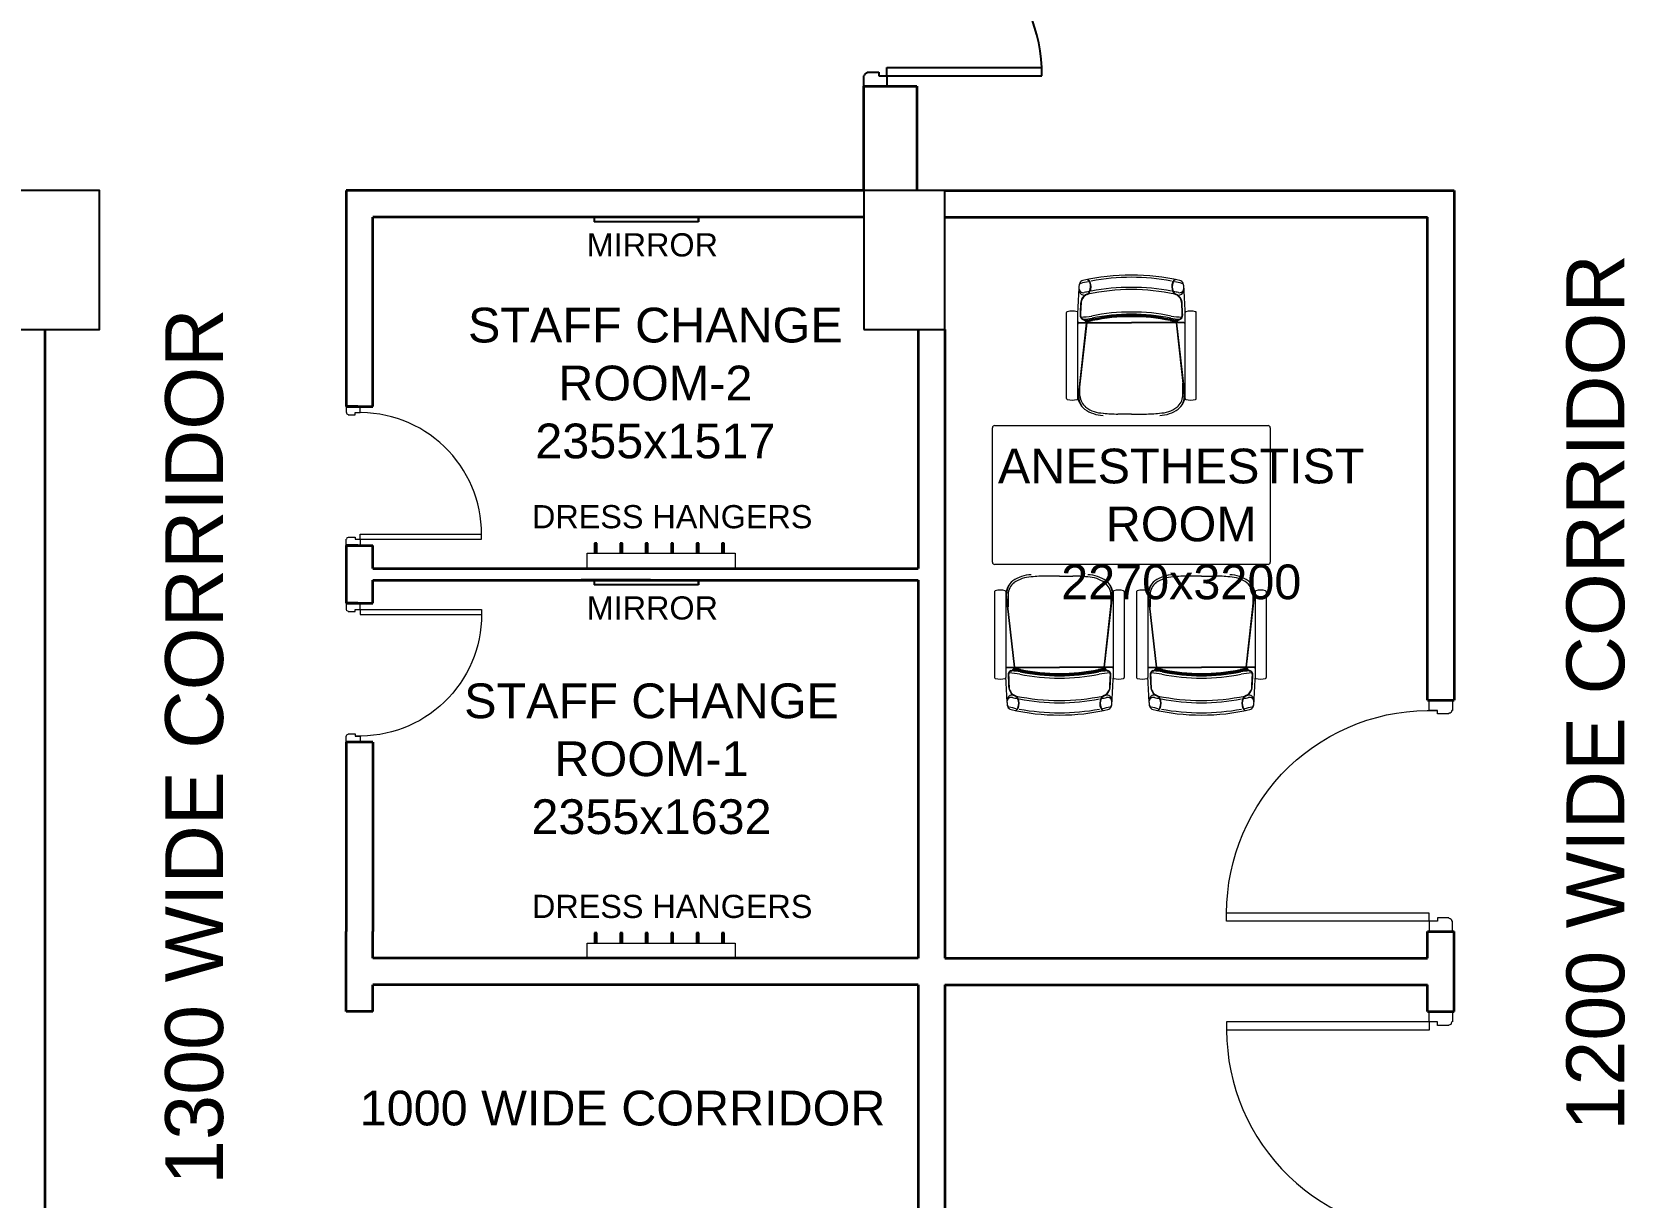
# Model space of a CAD drawing. Header units: millimetres. Extents: x 1448174 to 1599581, y -224422 to -106989.
# Drawn here: x 1465760 to 1472640, y -135609 to -130579 of the extents above; entities that cross this region are included whole.
import ezdxf
from ezdxf.enums import TextEntityAlignment as Align

# ---------------------------------------------------------------- set-up
doc = ezdxf.new("R2010")
doc.units = ezdxf.units.MM
doc.header["$LTSCALE"] = 600
doc.header["$MEASUREMENT"] = 0
for name, color, linetype in [('col', 5, 'Continuous'), ('fun-text', 250, 'Continuous'), ('TEXT', 253, 'Continuous')]:
    doc.layers.add(name, color=color, linetype=linetype)
for name, color, linetype, lineweight in [('DOOR', 144, 'Continuous', 13), ('furniture', 30, 'Continuous', 9), ('medical equipment', 171, 'Continuous', 25), ('P-Wall', 1, 'Continuous', 35)]:
    doc.layers.add(name, color=color, linetype=linetype, lineweight=lineweight)
doc.styles.add('ARIAL', font='arial.ttf')

# ---------------------------------------------------------------- blocks, each defined once
blk = doc.blocks.new('A$C19B8274B')
at = {"layer": 'DOOR'}
blk.add_line((-45, 925), (-80, 925), dxfattribs=at)
at = {"layer": 'DOOR', "color": 8}
for p, q in [((-80, 50), (-80, 925)), ((-45, 50), (-45, 925)), ((-45, 50), (-80, 50)), ((-955, -50), (-955, -47.5)), ((-940, -35), (-942.5, -35)), ((-60, -35), (-57.5, -35)), ((-45, -50), (-45, -47.5))]:
    blk.add_line(p, q, dxfattribs=at)
for points in [[(-940, 15), (-955, 15), (-955, 50), (-1000, 50), (-1000, -50), (-955, -50)], [(-940, -35), (-940, 15)], [(-60, 15), (-45, 15), (-45, 50), (0, 50), (0, -50), (-45, -50)], [(-60, -35), (-60, 15)]]:
    blk.add_lwpolyline(points, dxfattribs=at)
for centre, radius, start, end in [((-80, 50), 875, 90, 182.29244), ((-955, -35), 12.5, 270, 0), ((-45, -35), 12.5, 180, 270)]:
    blk.add_arc(centre, radius, start, end, dxfattribs=at)
blk = doc.blocks.new('*U73')
at = {"layer": 'medical equipment', "linetype": 'ByBlock'}
for p, q in [((4.9, 22.1), (-4.9, 22.1)), ((-4.9, 22.1), (-4.9, -22.1)), ((4.9, -22.1), (4.9, 22.1))]:
    blk.add_line(p, q, dxfattribs=at)
blk = doc.blocks.new('*U74')
at = {"layer": 'medical equipment', "color": 0, "linetype": 'ByBlock', "lineweight": -2, "transparency": 16777216}
for p in [(0, 0), (110, 0), (220, 0), (330, 0), (440, 0), (550, 0)]:
    blk.add_blockref('*U73', p, dxfattribs=at)
blk = doc.blocks.new('*U78')
at = {"layer": 'medical equipment', "linetype": 'ByBlock'}
for p, q in [((4.9, 22.1), (-4.9, 22.1)), ((-4.9, 22.1), (-4.9, -22.1)), ((4.9, -22.1), (4.9, 22.1))]:
    blk.add_line(p, q, dxfattribs=at)
blk = doc.blocks.new('*U79')
at = {"layer": 'medical equipment', "color": 0, "linetype": 'ByBlock', "lineweight": -2, "transparency": 16777216}
for p in [(0, 0), (110, 0), (220, 0), (330, 0), (440, 0), (550, 0)]:
    blk.add_blockref('*U78', p, dxfattribs=at)

msp = doc.modelspace()

# ---------------------------------------------------------------- linework, layer by layer
at = {"color": 8, "lineweight": 25}
for p, q in [((1469352.098, -130813.2516), (1469352.098, -130768.2516)), ((1469352.098, -130768.2516), (1469354.598, -130768.2516)), ((1469367.098, -130753.2516), (1469367.098, -130755.7516)), ((1469367.098, -130753.2516), (1469417.098, -130753.2516)), ((1469417.098, -130753.2516), (1469417.098, -130768.2516)), ((1469417.098, -130768.2516), (1469452.098, -130768.2516)), ((1469452.098, -130733.2516), (1470122.098, -130733.2516)), ((1469452.098, -130768.2516), (1469452.098, -130733.2516)), ((1469452.098, -130768.2516), (1470122.098, -130768.2516)), ((1469452.098, -130768.2516), (1469452.098, -130813.2516)), ((1469452.098, -130813.2516), (1469352.098, -130813.2516)), ((1469452.098, -130813.2516), (1469352.098, -130813.2516))]:
    msp.add_line(p, q, dxfattribs=at)
at = {"color": 8}
for centre, radius, start, end in [((1469417.098, -130768.2516), 705, 0, 90), ((1469367.098, -130768.2516), 12.5, 90, 180)]:
    msp.add_arc(centre, radius, start, end, dxfattribs=at)
at = {"layer": 'col'}
for points in [[(1465702.098, -131863.2516), (1466052.098, -131863.2516), (1466052.098, -131263.2516), (1465702.098, -131263.2516)], [(1469352.098, -131863.2516), (1469702.098, -131863.2516), (1469702.098, -131263.2516), (1469352.098, -131263.2516)]]:
    msp.add_lwpolyline(points, close=True, dxfattribs=at)
at = {"layer": 'furniture', "lineweight": -3}
for p, q in [((1468188.3494, -131378.2516), (1468188.3494, -131398.2516)), ((1468638.3494, -131398.2516), (1468188.3494, -131398.2516)), ((1468638.3494, -131398.2516), (1468638.3494, -131378.2516)), ((1468638.3494, -131378.2516), (1468638.3494, -131398.2516)), ((1468188.3494, -132945.7516), (1468188.3494, -132965.7516)), ((1468638.3494, -132965.7516), (1468188.3494, -132965.7516)), ((1468638.3494, -132965.7516), (1468638.3494, -132945.7516)), ((1468638.3494, -132945.7516), (1468638.3494, -132965.7516))]:
    msp.add_line(p, q, dxfattribs=at)
at = {"layer": 'furniture'}
for p, q in [((1470228.2169, -132161.7818), (1470228.2169, -131790.5767)), ((1470276.4878, -132161.7818), (1470276.4878, -131790.5767)), ((1470276.528, -131829.0784), (1470276.528, -131809.4541)), ((1470739.8485, -131829.0784), (1470739.8485, -131809.4541)), ((1470739.8886, -132161.7818), (1470739.8886, -131790.5767)), ((1470788.1596, -132161.7818), (1470788.1596, -131790.5767)), ((1470313.457, -131835.4414), (1470278.0507, -132150.45)), ((1470315.3963, -131835.4414), (1470279.979, -132150.5749)), ((1470281.3551, -131833.9055), (1470508.1882, -131833.9055)), ((1470281.3551, -131835.4414), (1470508.1882, -131835.4414)), ((1470735.0214, -131833.9055), (1470508.1882, -131833.9055)), ((1470735.0214, -131835.4414), (1470508.1882, -131835.4414)), ((1470700.9801, -131835.4414), (1470736.3974, -132150.5749)), ((1470702.9194, -131835.4414), (1470738.3257, -132150.45)), ((1470286.142, -132149.9735), (1470286.142, -132095.7385)), ((1470730.2345, -132149.9735), (1470730.2345, -132095.7385)), ((1470508.1882, -132228.7022), (1470450.2631, -132228.7022)), ((1470508.1882, -132228.7022), (1470566.1133, -132228.7022)), ((1469908.1882, -132868.2516), (1469908.1882, -132288.2516)), ((1469918.1882, -132278.2516), (1471098.1882, -132278.2516)), ((1471108.1882, -132288.2516), (1471108.1882, -132868.2516)), ((1468157.8494, -132895.7516), (1468157.8494, -132829.8255)), ((1468157.8494, -132829.8255), (1468797.3494, -132829.8255)), ((1468797.3494, -132829.8255), (1468797.3494, -132895.7516)), ((1471098.1882, -132878.2516), (1469918.1882, -132878.2516)), ((1470197.5711, -132928.2516), (1470139.646, -132928.2516)), ((1470197.5711, -132928.2516), (1470255.4962, -132928.2516)), ((1470810.8436, -132928.2516), (1470752.9185, -132928.2516)), ((1470810.8436, -132928.2516), (1470868.7687, -132928.2516)), ((1469917.5998, -132995.1721), (1469917.5998, -133366.3771)), ((1469965.8707, -132995.1721), (1469965.8707, -133366.3771)), ((1470429.2716, -132995.1721), (1470429.2716, -133366.3771)), ((1470477.5425, -132995.1721), (1470477.5425, -133366.3771)), ((1470530.8723, -132995.1721), (1470530.8723, -133366.3771)), ((1470579.1432, -132995.1721), (1470579.1432, -133366.3771)), ((1471042.5441, -132995.1721), (1471042.5441, -133366.3771)), ((1471090.815, -132995.1721), (1471090.815, -133366.3771)), ((1470002.8399, -133321.5124), (1469967.4336, -133006.5038)), ((1470004.7792, -133321.5124), (1469969.3619, -133006.3789)), ((1469975.5249, -133006.9803), (1469975.5249, -133061.2154)), ((1470390.363, -133321.5124), (1470425.7804, -133006.3789)), ((1470392.3024, -133321.5124), (1470427.7087, -133006.5038)), ((1470419.6174, -133006.9803), (1470419.6174, -133061.2154)), ((1470616.1124, -133321.5124), (1470580.7061, -133006.5038)), ((1470618.0517, -133321.5124), (1470582.6344, -133006.3789)), ((1470588.7974, -133006.9803), (1470588.7974, -133061.2154)), ((1471003.6355, -133321.5124), (1471039.0528, -133006.3789)), ((1471005.5749, -133321.5124), (1471040.9812, -133006.5038)), ((1471032.8899, -133006.9803), (1471032.8899, -133061.2154)), ((1469965.9109, -133327.8754), (1469965.9109, -133347.4997)), ((1469970.738, -133321.5124), (1470197.5711, -133321.5124)), ((1469970.738, -133323.0483), (1470197.5711, -133323.0483)), ((1470424.4043, -133321.5124), (1470197.5711, -133321.5124)), ((1470424.4043, -133323.0483), (1470197.5711, -133323.0483)), ((1470429.2314, -133327.8754), (1470429.2314, -133347.4997)), ((1470579.1834, -133327.8754), (1470579.1834, -133347.4997)), ((1470584.0105, -133321.5124), (1470810.8436, -133321.5124)), ((1470584.0105, -133323.0483), (1470810.8436, -133323.0483)), ((1471037.6768, -133321.5124), (1470810.8436, -133321.5124)), ((1471037.6768, -133323.0483), (1470810.8436, -133323.0483)), ((1471042.5039, -133327.8754), (1471042.5039, -133347.4997)), ((1468157.8494, -134578.2516), (1468157.8494, -134512.3255)), ((1468157.8494, -134512.3255), (1468797.3494, -134512.3255)), ((1468797.3494, -134512.3255), (1468797.3494, -134578.2516))]:
    msp.add_line(p, q, dxfattribs=at)
for centre, radius, start, end in [((1480940.3582, -132299.024), 10676.8032, 176.65963364, 177.25843805), ((1470300.5345, -131685.5513), 19.3084, 176.70008449, 282.67323217), ((1470333.7274, -131683.2126), 52.4125, 180.25677998, 197.74582907), ((1470333.7274, -131683.2126), 52.4125, 158.20632545, 173.09759814), ((1470291.9766, -131673.9852), 9.6542, 103.70082581, 167.53733346), ((1470302.0892, -131670.5599), 18.3429, 99.77146883, 158.20632545), ((1470508.1882, -132560.8654), 922.509, 101.66197863, 103.70082581), ((1470508.1882, -132560.8654), 932.1632, 90, 102.96978988), ((1470310.7007, -131667.0301), 19.3084, 23.96650584, 72.45618572), ((1470310.7007, -131667.0301), 21.2392, 23.96650584, 64.20373693), ((1470508.1882, -132608.9949), 917.5405, 90, 101.81072408), ((1470279.678, -131678.646), 52.4125, 336.03349416, 21.79367455), ((1470279.678, -131678.646), 54.3433, 336.03349416, 21.79367455), ((1470508.1882, -132608.9949), 927.1947, 90, 100.77556072), ((1470508.1882, -132560.8654), 922.509, 90, 100.82869696), ((1470508.1882, -132560.8654), 932.1632, 77.03021012, 90), ((1470508.1882, -132560.8654), 922.509, 79.17130304, 90), ((1470508.1882, -132608.9949), 927.1947, 79.22443928, 90), ((1470508.1882, -132608.9949), 917.5405, 78.18927592, 90), ((1470736.6984, -131678.646), 54.3433, 158.20632545, 203.96650584), ((1470736.6984, -131678.646), 52.4125, 158.20632545, 203.96650584), ((1470705.6757, -131667.0301), 21.2392, 115.79626307, 156.03349416), ((1470705.6757, -131667.0301), 19.3084, 107.54381428, 156.03349416), ((1470508.1882, -132560.8654), 922.509, 76.29917419, 78.33802137), ((1470715.8419, -131685.5513), 19.3084, 257.32676783, 3.29991551), ((1470714.2872, -131670.5599), 18.3429, 21.79367455, 80.22853117), ((1470724.3998, -131673.9852), 9.6542, 12.46266654, 76.29917419), ((1470682.6491, -131683.2126), 52.4125, 6.90240186, 21.79367455), ((1470682.6491, -131683.2126), 52.4125, 342.25417093, 359.74322002), ((1460076.0182, -132299.024), 10676.8032, 2.74156195, 3.34036636), ((1470303.2584, -131695.3802), 19.8188, 191.07620521, 298.39111717), ((1480940.3582, -132299.024), 10665.5921, 177.05750074, 177.32765938), ((1480940.3582, -132299.024), 10663.6612, 177.05803753, 177.32765938), ((1470332.935, -131752.0002), 44.1095, 112.95981297, 179.37544242), ((1470332.935, -131752.0002), 42.1787, 112.95981297, 179.37544242), ((1470508.1882, -132608.9949), 927.1947, 101.39623838, 102.67323217), ((1470304.0507, -131687.4555), 26.627, 296.01260835, 332.04881333), ((1470304.0507, -131687.4555), 28.5578, 296.01260835, 332.04881333), ((1470712.3257, -131687.4555), 28.5578, 207.95118667, 243.98739165), ((1470712.3257, -131687.4555), 26.627, 207.95118667, 243.98739165), ((1470508.1882, -132608.9949), 927.1947, 77.32676783, 78.60376162), ((1470683.4414, -131752.0002), 42.1787, 0.62455758, 67.04018703), ((1470683.4414, -131752.0002), 44.1095, 0.62455758, 67.04018703), ((1470713.118, -131695.3802), 19.8188, 241.60888283, 348.92379479), ((1460076.0182, -132299.024), 10663.6612, 2.67234062, 2.94196247), ((1460076.0182, -132299.024), 10665.5921, 2.67234062, 2.94249926), ((1470232.0786, -131790.5767), 3.8617, 104.50916381, 180), ((1470252.3523, -131868.9179), 84.7837, 75.49083619, 104.50916381), ((1470272.6261, -131790.5767), 3.8617, 0, 75.49083619), ((1470281.3551, -131829.0784), 4.8271, 180, 270), ((1470305.6523, -131802.6492), 19.3084, 177.32765938, 249.24401899), ((1470305.6523, -131802.6492), 17.3775, 177.32765938, 249.24401899), ((1470279.6576, -131479.0771), 331.4631, 271.80312381, 279.94269533), ((1470288.9838, -131846.631), 27.7262, 27.32078008, 69.24401899), ((1470288.9838, -131846.631), 29.657, 27.32078008, 69.24401899), ((1470279.6576, -131479.0771), 341.1173, 273.58999436, 279.94269533), ((1470279.6576, -131479.0771), 345.9444, 274.69671947, 279.94269533), ((1470279.6576, -131479.0771), 348.8406, 275.11950739, 279.94269533), ((1470279.6576, -131479.0771), 351.7369, 275.4393317, 279.94269533), ((1470505.7744, -132622.1562), 833.88, 89.83220517, 101.70538629), ((1470505.7744, -132622.1562), 824.2258, 89.83220517, 101.70538629), ((1470505.7744, -132622.1562), 819.3987, 89.83220517, 101.70538629), ((1470505.7744, -132622.1562), 816.5025, 89.83081802, 101.70538629), ((1470505.7744, -132622.1562), 813.6062, 89.83001502, 101.70538629), ((1470510.602, -132622.1562), 833.88, 78.29461371, 90.16779483), ((1470505.7744, -132622.1562), 833.88, 89.83220517, 89.83414781), ((1470510.602, -132622.1562), 824.2258, 78.29461371, 90.16779483), ((1470510.602, -132622.1562), 813.6062, 78.29461371, 90.16998498), ((1470510.602, -132622.1562), 816.5025, 78.29461371, 90.16918198), ((1470510.602, -132622.1562), 819.3987, 78.29461371, 90.16779483), ((1470736.7188, -131479.0771), 351.7369, 260.05730467, 264.5606683), ((1470736.7188, -131479.0771), 348.8406, 260.05730467, 264.88049261), ((1470736.7188, -131479.0771), 345.9444, 260.05730467, 265.30328053), ((1470736.7188, -131479.0771), 341.1173, 260.05730467, 266.41000564), ((1470736.7188, -131479.0771), 331.4631, 260.05730467, 268.19687619), ((1470727.3926, -131846.631), 29.657, 110.75598101, 152.67921992), ((1470727.3926, -131846.631), 27.7262, 110.75598101, 152.67921992), ((1470710.7241, -131802.6492), 17.3775, 290.75598101, 2.67234062), ((1470710.7241, -131802.6492), 19.3084, 290.75598101, 2.67234062), ((1470735.0214, -131829.0784), 4.8271, 270, 0), ((1470743.7503, -131790.5767), 3.8617, 104.50916381, 180), ((1470764.0241, -131868.9179), 84.7837, 75.49083619, 104.50916381), ((1470784.2979, -131790.5767), 3.8617, 0, 75.49083619), ((1470281.3149, -131840.2685), 4.8271, 90, 180), ((1470735.0615, -131840.2685), 4.8271, 0, 90), ((1470232.0786, -132161.7818), 3.8617, 180, 255.49083619), ((1470252.3523, -132083.4405), 84.7837, 255.49083619, 284.50916381), ((1470272.6261, -132161.7818), 3.8617, 284.50916381, 0), ((1470353.6364, -132146.587), 77.2335, 182.6868545, 232.02550543), ((1470279.0101, -132150.5578), 0.9654, 173.58699229, 181.51759988), ((1470355.8644, -132148.5217), 77.8467, 181.51759988, 216.50279898), ((1470359.8295, -132150.5562), 79.8566, 180.09192876, 213.96552323), ((1470353.6364, -132146.587), 67.5793, 182.6868545, 232.02550543), ((1470662.7401, -132146.587), 67.5793, 307.97449457, 357.3131455), ((1470662.7401, -132146.587), 77.2335, 307.97449457, 357.3131455), ((1470656.547, -132150.5562), 79.8566, 326.03447677, 359.90807124), ((1470660.5121, -132148.5217), 77.8467, 323.49720102, 358.48240012), ((1470737.3664, -132150.5578), 0.9654, 358.48240012, 6.41300771), ((1470743.7503, -132161.7818), 3.8617, 180, 255.49083619), ((1470764.0241, -132083.4405), 84.7837, 255.49083619, 284.50916381), ((1470784.2979, -132161.7818), 3.8617, 284.50916381, 0), ((1470389.6865, -132092.0081), 142.5328, 234.10227173, 268.54044312), ((1470389.6865, -132092.0081), 132.8786, 234.10227173, 268.54044312), ((1470453.7168, -131645.2247), 583.4876, 263.44990877, 269.66638505), ((1470562.6597, -131645.2247), 583.4876, 270.33361495, 276.55009123), ((1470626.6899, -132092.0081), 132.8786, 271.45955688, 305.89772827), ((1470626.6899, -132092.0081), 142.5328, 271.45955688, 305.89772827), ((1469918.1882, -132288.2516), 10, 90, 180), ((1471098.1882, -132288.2516), 10, 0, 90), ((1469918.1882, -132868.2516), 10, 180, 270), ((1470079.0694, -133064.9457), 142.5328, 91.45955688, 125.89772827), ((1470143.0997, -133511.7292), 583.4876, 90.33361495, 96.55009123), ((1470252.0426, -133511.7292), 583.4876, 83.44990877, 89.66638505), ((1470316.0728, -133064.9457), 142.5328, 54.10227173, 88.54044312), ((1470692.3419, -133064.9457), 142.5328, 91.45955688, 125.89772827), ((1470756.3722, -133511.7292), 583.4876, 90.33361495, 96.55009123), ((1470865.3151, -133511.7292), 583.4876, 83.44990877, 89.66638505), ((1470929.3453, -133064.9457), 142.5328, 54.10227173, 88.54044312), ((1471098.1882, -132868.2516), 10, 270, 0), ((1469921.4615, -132995.1721), 3.8617, 104.50916381, 180), ((1469941.7353, -133073.5133), 84.7837, 75.49083619, 104.50916381), ((1469962.0091, -132995.1721), 3.8617, 0, 75.49083619), ((1470043.0193, -133010.3668), 77.2335, 127.97449457, 177.3131455), ((1470045.2473, -133008.4321), 77.8467, 143.49720102, 178.48240012), ((1470049.2124, -133006.3977), 79.8566, 146.03447677, 179.90807124), ((1470043.0193, -133010.3668), 67.5793, 127.97449457, 177.3131455), ((1470079.0694, -133064.9457), 132.8786, 91.45955688, 125.89772827), ((1470316.0728, -133064.9457), 132.8786, 54.10227173, 88.54044312), ((1470352.123, -133010.3668), 67.5793, 2.6868545, 52.02550543), ((1470352.123, -133010.3668), 77.2335, 2.6868545, 52.02550543), ((1470345.9299, -133006.3977), 79.8566, 0.09192876, 33.96552323), ((1470349.895, -133008.4321), 77.8467, 1.51759988, 36.50279898), ((1470433.1332, -132995.1721), 3.8617, 104.50916381, 180), ((1470453.407, -133073.5133), 84.7837, 75.49083619, 104.50916381), ((1470473.6808, -132995.1721), 3.8617, 0, 75.49083619), ((1470534.734, -132995.1721), 3.8617, 104.50916381, 180), ((1470555.0078, -133073.5133), 84.7837, 75.49083619, 104.50916381), ((1470575.2815, -132995.1721), 3.8617, 0, 75.49083619), ((1470656.2918, -133010.3668), 77.2335, 127.97449457, 177.3131455), ((1470658.5198, -133008.4321), 77.8467, 143.49720102, 178.48240012), ((1470662.4849, -133006.3977), 79.8566, 146.03447677, 179.90807124), ((1470656.2918, -133010.3668), 67.5793, 127.97449457, 177.3131455), ((1470692.3419, -133064.9457), 132.8786, 91.45955688, 125.89772827), ((1470929.3453, -133064.9457), 132.8786, 54.10227173, 88.54044312), ((1470965.3955, -133010.3668), 67.5793, 2.6868545, 52.02550543), ((1470965.3955, -133010.3668), 77.2335, 2.6868545, 52.02550543), ((1470959.2024, -133006.3977), 79.8566, 0.09192876, 33.96552323), ((1470963.1675, -133008.4321), 77.8467, 1.51759988, 36.50279898), ((1471046.4057, -132995.1721), 3.8617, 104.50916381, 180), ((1471066.6795, -133073.5133), 84.7837, 75.49083619, 104.50916381), ((1471086.9533, -132995.1721), 3.8617, 0, 75.49083619), ((1469968.393, -133006.396), 0.9654, 178.48240012, 186.41300771), ((1470426.7493, -133006.396), 0.9654, 353.58699229, 1.51759988), ((1470581.6655, -133006.396), 0.9654, 178.48240012, 186.41300771), ((1471040.0218, -133006.396), 0.9654, 353.58699229, 1.51759988), ((1469970.6978, -133316.6853), 4.8271, 180, 270), ((1469970.738, -133327.8754), 4.8271, 90, 180), ((1469995.0353, -133354.3047), 19.3084, 110.75598101, 182.67234062), ((1469995.0353, -133354.3047), 17.3775, 110.75598101, 182.67234062), ((1469978.3668, -133310.3228), 27.7262, 290.75598101, 332.67921991), ((1469978.3668, -133310.3228), 29.657, 290.75598101, 332.67921991), ((1469969.0406, -133677.8767), 341.1173, 80.05730467, 86.41000564), ((1469969.0406, -133677.8767), 345.9444, 80.05730467, 85.30328053), ((1469969.0406, -133677.8767), 348.8406, 80.05730467, 84.88049261), ((1469969.0406, -133677.8767), 351.7369, 80.05730467, 84.5606683), ((1470195.1573, -132534.7977), 824.2258, 258.29461371, 270.16779483), ((1470195.1573, -132534.7977), 819.3987, 258.29461371, 270.16779483), ((1470195.1573, -132534.7977), 816.5025, 258.29461371, 270.16918198), ((1470195.1573, -132534.7977), 813.6062, 258.29461371, 270.16998498), ((1470199.9849, -132534.7977), 813.6062, 269.83001502, 281.70538629), ((1470199.9849, -132534.7977), 824.2258, 269.83220517, 281.70538629), ((1470199.9849, -132534.7977), 816.5025, 269.83081802, 281.70538629), ((1470199.9849, -132534.7977), 819.3987, 269.83220517, 281.70538629), ((1470426.1017, -133677.8767), 351.7369, 95.4393317, 99.94269533), ((1470426.1017, -133677.8767), 348.8406, 95.11950739, 99.94269533), ((1470426.1017, -133677.8767), 345.9444, 94.69671947, 99.94269533), ((1470426.1017, -133677.8767), 341.1173, 93.58999436, 99.94269533), ((1470416.7755, -133310.3228), 29.657, 207.32078009, 249.24401899), ((1470416.7755, -133310.3228), 27.7262, 207.32078009, 249.24401899), ((1470400.107, -133354.3047), 17.3775, 357.32765938, 69.24401899), ((1470400.107, -133354.3047), 19.3084, 357.32765938, 69.24401899), ((1470424.4043, -133327.8754), 4.8271, 0, 90), ((1470424.4445, -133316.6853), 4.8271, 270, 0), ((1470583.9703, -133316.6853), 4.8271, 180, 270), ((1470584.0105, -133327.8754), 4.8271, 90, 180), ((1470608.3078, -133354.3047), 19.3084, 110.75598101, 182.67234062), ((1470608.3078, -133354.3047), 17.3775, 110.75598101, 182.67234062), ((1470591.6393, -133310.3228), 27.7262, 290.75598101, 332.67921991), ((1470591.6393, -133310.3228), 29.657, 290.75598101, 332.67921991), ((1470582.3131, -133677.8767), 341.1173, 80.05730467, 86.41000564), ((1470582.3131, -133677.8767), 345.9444, 80.05730467, 85.30328053), ((1470582.3131, -133677.8767), 348.8406, 80.05730467, 84.88049261), ((1470582.3131, -133677.8767), 351.7369, 80.05730467, 84.5606683), ((1470808.4298, -132534.7977), 824.2258, 258.29461371, 270.16779483), ((1470808.4298, -132534.7977), 819.3987, 258.29461371, 270.16779483), ((1470808.4298, -132534.7977), 816.5025, 258.29461371, 270.16918198), ((1470808.4298, -132534.7977), 813.6062, 258.29461371, 270.16998498), ((1470813.2574, -132534.7977), 813.6062, 269.83001502, 281.70538629), ((1470813.2574, -132534.7977), 824.2258, 269.83220517, 281.70538629), ((1470813.2574, -132534.7977), 816.5025, 269.83081802, 281.70538629), ((1470813.2574, -132534.7977), 819.3987, 269.83220517, 281.70538629), ((1471039.3742, -133677.8767), 351.7369, 95.4393317, 99.94269533), ((1471039.3742, -133677.8767), 348.8406, 95.11950739, 99.94269533), ((1471039.3742, -133677.8767), 345.9444, 94.69671947, 99.94269533), ((1471039.3742, -133677.8767), 341.1173, 93.58999436, 99.94269533), ((1471030.048, -133310.3228), 29.657, 207.32078009, 249.24401899), ((1471030.048, -133310.3228), 27.7262, 207.32078009, 249.24401899), ((1471013.3795, -133354.3047), 17.3775, 357.32765938, 69.24401899), ((1471013.3795, -133354.3047), 19.3084, 357.32765938, 69.24401899), ((1471037.6768, -133327.8754), 4.8271, 0, 90), ((1471037.717, -133316.6853), 4.8271, 270, 0), ((1469921.4615, -133366.3771), 3.8617, 180, 255.49083619), ((1469941.7353, -133288.0359), 84.7837, 255.49083619, 284.50916381), ((1469962.0091, -133366.3771), 3.8617, 284.50916381, 0), ((1480629.7411, -132857.9298), 10676.8032, 182.74156195, 183.34036636), ((1480629.7411, -132857.9298), 10665.5921, 182.67234062, 182.94249926), ((1480629.7411, -132857.9298), 10663.6612, 182.67234062, 182.94196247), ((1470022.3179, -133404.9536), 44.1095, 180.62455758, 247.04018703), ((1469969.0406, -133677.8767), 331.4631, 80.05730467, 88.19687619), ((1470022.3179, -133404.9536), 42.1787, 180.62455758, 247.04018703), ((1470195.1573, -132534.7977), 833.88, 258.29461371, 270.16779483), ((1470199.9849, -132534.7977), 833.88, 269.83220517, 281.70538629), ((1470199.9849, -132534.7977), 833.88, 269.83220517, 269.83414781), ((1470426.1017, -133677.8767), 331.4631, 91.80312381, 99.94269533), ((1470372.8244, -133404.9536), 42.1787, 292.95981297, 359.37544242), ((1470372.8244, -133404.9536), 44.1095, 292.95981297, 359.37544242), ((1459765.4012, -132857.9298), 10663.6612, 357.05803753, 357.32765938), ((1459765.4012, -132857.9298), 10665.5921, 357.05750074, 357.32765938), ((1459765.4012, -132857.9298), 10676.8032, 356.65963364, 357.25843805), ((1470433.1332, -133366.3771), 3.8617, 180, 255.49083619), ((1470453.407, -133288.0359), 84.7837, 255.49083619, 284.50916381), ((1470473.6808, -133366.3771), 3.8617, 284.50916381, 0), ((1470534.734, -133366.3771), 3.8617, 180, 255.49083619), ((1470555.0078, -133288.0359), 84.7837, 255.49083619, 284.50916381), ((1470575.2815, -133366.3771), 3.8617, 284.50916381, 0), ((1481243.0136, -132857.9298), 10676.8032, 182.74156195, 183.34036636), ((1481243.0136, -132857.9298), 10665.5921, 182.67234062, 182.94249926), ((1481243.0136, -132857.9298), 10663.6612, 182.67234062, 182.94196247), ((1470635.5904, -133404.9536), 44.1095, 180.62455758, 247.04018703), ((1470582.3131, -133677.8767), 331.4631, 80.05730467, 88.19687619), ((1470635.5904, -133404.9536), 42.1787, 180.62455758, 247.04018703), ((1470808.4298, -132534.7977), 833.88, 258.29461371, 270.16779483), ((1470813.2574, -132534.7977), 833.88, 269.83220517, 281.70538629), ((1470813.2574, -132534.7977), 833.88, 269.83220517, 269.83414781), ((1471039.3742, -133677.8767), 331.4631, 91.80312381, 99.94269533), ((1470986.0969, -133404.9536), 42.1787, 292.95981297, 359.37544242), ((1470986.0969, -133404.9536), 44.1095, 292.95981297, 359.37544242), ((1460378.6736, -132857.9298), 10663.6612, 357.05803753, 357.32765938), ((1460378.6736, -132857.9298), 10665.5921, 357.05750074, 357.32765938), ((1460378.6736, -132857.9298), 10676.8032, 356.65963364, 357.25843805), ((1471046.4057, -133366.3771), 3.8617, 180, 255.49083619), ((1471066.6795, -133288.0359), 84.7837, 255.49083619, 284.50916381), ((1471086.9533, -133366.3771), 3.8617, 284.50916381, 0), ((1469989.9174, -133471.4025), 19.3084, 77.32676783, 183.29991551), ((1470023.1103, -133473.7412), 52.4125, 162.25417093, 179.74322002), ((1470023.1103, -133473.7412), 52.4125, 186.90240186, 201.79367455), ((1469992.6413, -133461.5737), 19.8188, 61.60888283, 168.92379479), ((1470197.5711, -132547.9589), 927.1947, 257.32676783, 258.60376162), ((1469993.4337, -133469.4984), 26.627, 27.95118667, 63.98739165), ((1469993.4337, -133469.4984), 28.5578, 27.95118667, 63.98739165), ((1470197.5711, -132547.9589), 917.5405, 258.18927592, 270), ((1469969.0609, -133478.3079), 52.4125, 338.20632545, 23.96650584), ((1469969.0609, -133478.3079), 54.3433, 338.20632545, 23.96650584), ((1470197.5711, -132547.9589), 927.1947, 259.22443928, 270), ((1470197.5711, -132547.9589), 917.5405, 270, 281.81072408), ((1470197.5711, -132547.9589), 927.1947, 270, 280.77556072), ((1470426.0814, -133478.3079), 54.3433, 156.03349416, 201.79367455), ((1470426.0814, -133478.3079), 52.4125, 156.03349416, 201.79367455), ((1470401.7086, -133469.4984), 28.5578, 116.01260835, 152.04881333), ((1470401.7086, -133469.4984), 26.627, 116.01260835, 152.04881333), ((1470197.5711, -132547.9589), 927.1947, 281.39623838, 282.67323217), ((1470402.501, -133461.5737), 19.8188, 11.07620521, 118.39111717), ((1470405.2249, -133471.4025), 19.3084, 356.70008449, 102.67323217), ((1470372.032, -133473.7412), 52.4125, 338.20632545, 353.09759814), ((1470372.032, -133473.7412), 52.4125, 0.25677998, 17.74582907), ((1470603.1899, -133471.4025), 19.3084, 77.32676783, 183.29991551), ((1470636.3828, -133473.7412), 52.4125, 162.25417093, 179.74322002), ((1470636.3828, -133473.7412), 52.4125, 186.90240186, 201.79367455), ((1470605.9138, -133461.5737), 19.8188, 61.60888283, 168.92379479), ((1470810.8436, -132547.9589), 927.1947, 257.32676783, 258.60376162), ((1470606.7062, -133469.4984), 26.627, 27.95118667, 63.98739165), ((1470606.7062, -133469.4984), 28.5578, 27.95118667, 63.98739165), ((1470810.8436, -132547.9589), 917.5405, 258.18927592, 270), ((1470582.3334, -133478.3079), 52.4125, 338.20632545, 23.96650584), ((1470582.3334, -133478.3079), 54.3433, 338.20632545, 23.96650584), ((1470810.8436, -132547.9589), 927.1947, 259.22443928, 270), ((1470810.8436, -132547.9589), 917.5405, 270, 281.81072408), ((1470810.8436, -132547.9589), 927.1947, 270, 280.77556072), ((1471039.3539, -133478.3079), 54.3433, 156.03349416, 201.79367455), ((1471039.3539, -133478.3079), 52.4125, 156.03349416, 201.79367455), ((1471014.9811, -133469.4984), 28.5578, 116.01260835, 152.04881333), ((1471014.9811, -133469.4984), 26.627, 116.01260835, 152.04881333), ((1470810.8436, -132547.9589), 927.1947, 281.39623838, 282.67323217), ((1471015.7735, -133461.5737), 19.8188, 11.07620521, 118.39111717), ((1471018.4974, -133471.4025), 19.3084, 356.70008449, 102.67323217), ((1470985.3045, -133473.7412), 52.4125, 338.20632545, 353.09759814), ((1470985.3045, -133473.7412), 52.4125, 0.25677998, 17.74582907), ((1469981.3595, -133482.9686), 9.6542, 192.46266654, 256.29917419), ((1469991.4721, -133486.394), 18.3429, 201.79367455, 260.22853117), ((1470197.5711, -132596.0885), 922.509, 256.29917419, 258.33802137), ((1470197.5711, -132596.0885), 932.1632, 257.03021012, 270), ((1470000.0837, -133489.9237), 19.3084, 287.54381428, 336.03349416), ((1470000.0837, -133489.9237), 21.2392, 295.79626307, 336.03349416), ((1470197.5711, -132596.0885), 922.509, 259.17130304, 270), ((1470197.5711, -132596.0885), 922.509, 270, 280.82869696), ((1470197.5711, -132596.0885), 932.1632, 270, 282.96978988), ((1470395.0586, -133489.9237), 21.2392, 203.96650584, 244.20373693), ((1470395.0586, -133489.9237), 19.3084, 203.96650584, 252.45618572), ((1470197.5711, -132596.0885), 922.509, 281.66197863, 283.70082581), ((1470403.6702, -133486.394), 18.3429, 279.77146883, 338.20632545), ((1470413.7828, -133482.9686), 9.6542, 283.70082581, 347.53733346), ((1470594.632, -133482.9686), 9.6542, 192.46266654, 256.29917419), ((1470604.7446, -133486.394), 18.3429, 201.79367455, 260.22853117), ((1470810.8436, -132596.0885), 922.509, 256.29917419, 258.33802137), ((1470810.8436, -132596.0885), 932.1632, 257.03021012, 270), ((1470613.3562, -133489.9237), 19.3084, 287.54381428, 336.03349416), ((1470613.3562, -133489.9237), 21.2392, 295.79626307, 336.03349416), ((1470810.8436, -132596.0885), 922.509, 259.17130304, 270), ((1470810.8436, -132596.0885), 922.509, 270, 280.82869696), ((1470810.8436, -132596.0885), 932.1632, 270, 282.96978988), ((1471008.3311, -133489.9237), 21.2392, 203.96650584, 244.20373693), ((1471008.3311, -133489.9237), 19.3084, 203.96650584, 252.45618572), ((1470810.8436, -132596.0885), 922.509, 281.66197863, 283.70082581), ((1471016.9427, -133486.394), 18.3429, 279.77146883, 338.20632545), ((1471027.0553, -133482.9686), 9.6542, 283.70082581, 347.53733346)]:
    msp.add_arc(centre, radius, start, end, dxfattribs=at)
at = {"layer": 'P-Wall'}
for p, q in [((1469352.098, -131263.2516), (1469352.098, -130813.2516)), ((1469352.098, -130813.2516), (1469582.098, -130813.2516)), ((1469582.098, -130813.2516), (1469582.098, -131263.2516)), ((1467117.098, -131263.2516), (1467117.098, -131378.2516)), ((1471902.098, -131263.2516), (1471902.098, -133463.2516)), ((1467117.098, -131378.2516), (1467117.098, -132195.7516)), ((1467232.098, -132195.7516), (1467232.098, -131378.2516)), ((1471787.098, -133463.2516), (1471787.098, -131378.2516)), ((1465817.098, -135928.2516), (1465817.098, -131863.2516)), ((1467167.098, -132195.7516), (1467117.098, -132195.7516)), ((1467117.098, -132195.7516), (1467232.098, -132195.7516)), ((1467117.098, -132795.7516), (1467117.098, -133045.7516)), ((1467167.098, -132795.7516), (1467117.098, -132795.7516)), ((1467117.098, -132795.7516), (1467232.098, -132795.7516)), ((1467232.098, -132895.7516), (1467232.098, -132795.7516)), ((1467232.098, -132895.7516), (1469587.098, -132895.7516)), ((1467232.098, -132945.7516), (1469587.098, -132945.7516)), ((1467232.098, -133045.7516), (1467232.098, -132945.7516)), ((1467167.098, -133045.7516), (1467117.098, -133045.7516)), ((1467117.098, -133045.7516), (1467232.098, -133045.7516)), ((1467117.098, -133645.7516), (1467117.098, -134463.2516)), ((1467167.098, -133645.7516), (1467117.098, -133645.7516)), ((1467232.098, -133645.7516), (1467117.098, -133645.7516)), ((1467232.098, -133645.7516), (1467232.098, -134463.2516)), ((1467117.098, -134808.2516), (1467117.098, -134463.2516)), ((1467232.098, -134578.2516), (1467232.098, -134463.2516)), ((1471787.098, -134578.2516), (1471787.098, -134463.2516)), ((1471902.098, -134808.2516), (1471902.098, -134463.2516)), ((1467232.098, -134808.2516), (1467232.098, -134693.2516)), ((1471787.098, -134808.2516), (1471787.098, -134693.2516))]:
    msp.add_line(p, q, dxfattribs=at)
at = {"layer": 'P-Wall', "linetype": 'Continuous'}
for p, q in [((1469352.098, -131263.2516), (1467117.098, -131263.2516)), ((1469702.098, -131263.2516), (1471902.098, -131263.2516)), ((1468132.098, -131378.2516), (1467232.098, -131378.2516)), ((1468432.098, -131378.2516), (1468132.098, -131378.2516)), ((1469352.098, -131378.2516), (1468432.098, -131378.2516)), ((1469702.098, -131378.2516), (1471787.098, -131378.2516)), ((1469587.098, -131863.2516), (1469587.098, -132895.7516)), ((1469702.098, -131863.2516), (1469702.098, -134578.2516)), ((1468432.098, -132945.7516), (1468132.098, -132945.7516)), ((1469587.098, -132945.7516), (1469587.098, -133003.2516)), ((1469587.098, -133003.2516), (1469587.098, -134578.2516)), ((1471787.098, -133463.2516), (1471902.098, -133463.2516)), ((1471787.098, -134463.2516), (1471902.098, -134463.2516)), ((1468132.098, -134578.2516), (1467232.098, -134578.2516)), ((1469587.098, -134578.2516), (1468132.098, -134578.2516)), ((1469702.098, -134578.2516), (1471787.098, -134578.2516)), ((1468132.098, -134693.2516), (1467232.098, -134693.2516)), ((1469587.098, -134693.2516), (1468132.098, -134693.2516)), ((1469587.098, -134693.2516), (1469587.098, -135808.2516)), ((1469702.098, -134693.2516), (1469702.098, -137473.2516)), ((1469702.098, -134693.2516), (1471787.098, -134693.2516)), ((1467232.098, -134808.2516), (1467117.098, -134808.2516)), ((1471787.098, -134808.2516), (1471902.098, -134808.2516))]:
    msp.add_line(p, q, dxfattribs=at)

# ---------------------------------------------------------------- block references
at = {"layer": 'DOOR', "color": 18, "linetype": 'Continuous', "true_color": 0x000000, "yscale": 0.6, "zscale": 0.6}
for p, xscale, rotation in [((1467147.098, -132795.7516), 0.6, 270.0000000000001), ((1467147.098, -133045.7516), -0.6, 269.9999999999999)]:
    msp.add_blockref('A$C19B8274B', p, dxfattribs=dict(at, xscale=xscale, rotation=rotation))
at = {"layer": 'DOOR', "color": 18, "linetype": 'Continuous', "true_color": 0x000000, "xscale": -1, "rotation": 89.99999999999993}
msp.add_blockref('A$C19B8274B', (1471844.598, -134463.2516), dxfattribs=at)
at = {"layer": 'DOOR', "color": 18, "linetype": 'Continuous', "true_color": 0x000000, "rotation": 90}
msp.add_blockref('A$C19B8274B', (1471844.598, -134808.2516), dxfattribs=at)
at = {"layer": 'medical equipment', "linetype": 'ByBlock'}
for name, p in [('*U74', (1468194.9456, -132807.7692)), ('*U79', (1468194.9456, -134490.2692))]:
    msp.add_blockref(name, p, dxfattribs=at)

# ---------------------------------------------------------------- texts
at = {"layer": 'fun-text', "lineweight": -3, "char_height": 100, "attachment_point": 1, "style": 'ARIAL'}
for s, width, heights, insert in [('MIRROR', 782.783916, [112.783], (1468156.3494, -131448.3362)), ('DRESS HANGERS', 1347.788401, [0], (1467919.8494, -132621.8362)), ('MIRROR', 782.783916, [112.783], (1468156.3494, -133015.8362)), ('DRESS HANGERS', 1347.788401, [0], (1467919.8494, -134304.3362))]:
    msp.add_mtext_dynamic_manual_height_columns(s, width=width, gutter_width=1375, heights=heights, dxfattribs=dict(at, insert=insert))
at = {"layer": 'TEXT', "color": 8, "style": 'ARIAL'}
for s, p in [('1200 WIDE CORRIDOR', (1472711.8673, -133430.6104)), ('1300 WIDE CORRIDOR', (1466660.5984, -133664.6307))]:
    msp.add_text(s, height=250, rotation=90, dxfattribs=at).set_placement(p, align=Align.BOTTOM_CENTER)
at = {"layer": 'TEXT', "char_height": 150, "attachment_point": 5, "style": 'ARIAL'}
for s, insert, width in [('\\PSTAFF CHANGE ROOM-2 2355x1517', (1468452.4419, -131970.8483), 1746.022389), ('\\PANESTHESTIST ROOM 2270x3200', (1470723.4617, -132579.2406), 1728.132242), ('\\PSTAFF CHANGE ROOM-1 2355x1632', (1468435.8355, -133592.9404), 1732.015044), ('1000 WIDE CORRIDOR', (1468310.8441, -135226.0051), 4316.114495)]:
    msp.add_mtext(s, dxfattribs=dict(at, insert=insert, width=width))

doc.saveas('drawing.dxf')
